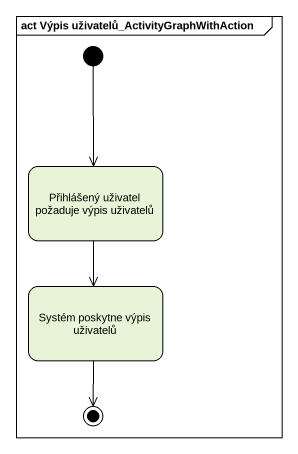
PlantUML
@startuml
mainframe act Výpis uživatelů_ActivityGraphWithAction
hide empty description
state "Přihlášený uživatel požaduje výpis uživatelů" as Přihlášený_uživatel
state "Systém poskytne výpis uživatelů" as Systém_poskytne_výpis
[*] --> Přihlášený_uživatel
Přihlášený_uživatel --> Systém_poskytne_výpis
Systém_poskytne_výpis --> [*]
@enduml
